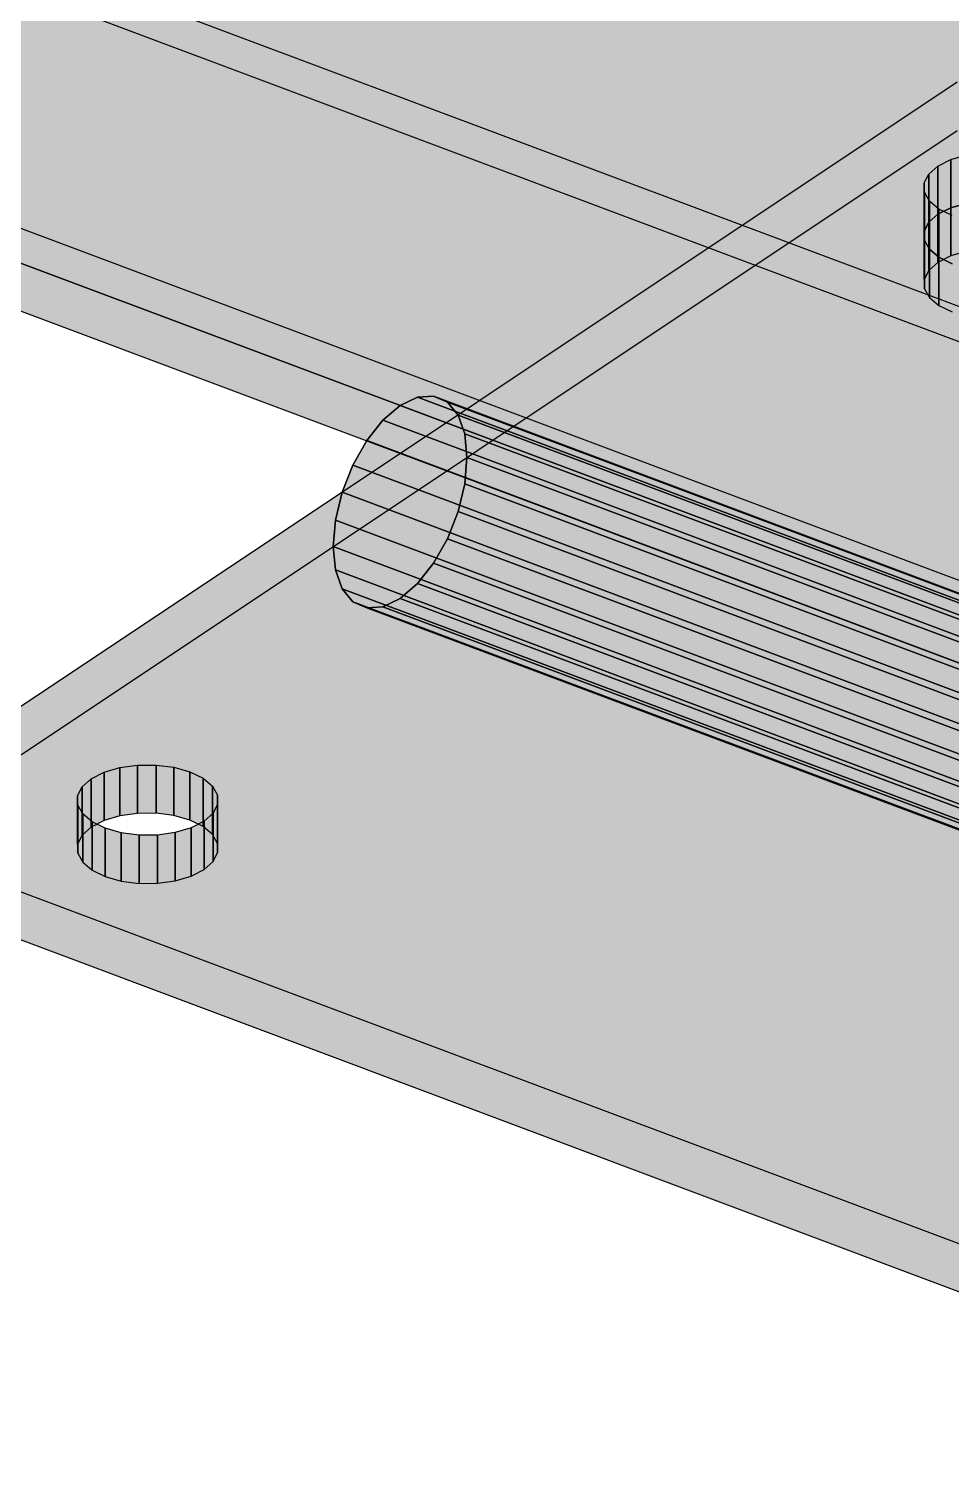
# Model space of a CAD drawing. Header units: millimetres. Extents: x 50 to 612415, y 2 to 4150.
# Drawn here: x 517507.8 to 517553.3, y 1331.8 to 1402.1 of the extents above; entities that cross this region are included whole.
import ezdxf

# ---------------------------------------------------------------- set-up
doc = ezdxf.new("R2010")
doc.units = ezdxf.units.MM
doc.layers.add('HATCH', color=8, linetype='Continuous', lineweight=9)
doc.layers.add('OUTLINE', color=7, linetype='Continuous', lineweight=25)

msp = doc.modelspace()

# ---------------------------------------------------------------- hatches: boundary and pattern name
at = {"layer": 'HATCH', "true_color": 0x617c87}
for points in [[(518742.466, 942.624), (517292.379, 1486.407), (517288.541, 1486.133)], [(518742.466, 942.624), (517288.541, 1486.133), (518743.014, 940.705)], [(517288.541, 1472.68), (517292.379, 1472.954), (518742.466, 929.171)], [(517288.541, 1472.68), (517554.879, 1396.04), (517555.785, 1396.045)], [(517288.541, 1472.68), (517555.785, 1396.045), (517556.663, 1395.933)], [(517288.541, 1472.68), (517554.006, 1395.918), (517554.879, 1396.04)], [(517288.541, 1472.68), (517556.663, 1395.933), (517557.453, 1395.71)], [(517288.541, 1472.68), (517553.226, 1395.687), (517554.006, 1395.918)], [(517288.541, 1472.68), (517552.592, 1395.363), (517553.226, 1395.687)], [(517552.147, 1394.968), (517552.592, 1395.363), (517288.541, 1472.68)], [(517551.922, 1394.529), (517552.147, 1394.968), (517288.541, 1472.68)], [(517551.932, 1394.076), (517551.922, 1394.529), (517288.541, 1472.68)], [(517552.176, 1393.639), (517551.932, 1394.076), (517288.541, 1472.68)], [(517552.638, 1393.249), (517552.176, 1393.639), (517288.541, 1472.68)], [(517553.286, 1392.932), (517552.638, 1393.249), (517288.541, 1472.68)], [(518085.603, 1249.484), (517288.541, 1472.68), (517557.453, 1395.71)], [(518143.181, 1299.739), (517288.541, 1472.68), (518086.396, 1250.471)], [(518085.869, 1250.004), (518086.396, 1250.471), (517288.541, 1472.68)], [(518085.603, 1249.484), (518085.869, 1250.004), (517288.541, 1472.68)], [(517553.286, 1392.932), (517288.541, 1472.68), (518743.014, 927.252)], [(518743.014, 927.252), (517288.541, 1472.68), (518742.466, 929.171)], [(517555.785, 1393.671), (517554.879, 1393.666), (517288.541, 1470.305)], [(517556.663, 1393.559), (517555.785, 1393.671), (517288.541, 1470.305)], [(517554.879, 1393.666), (517554.006, 1393.544), (517288.541, 1470.305)], [(517557.453, 1393.336), (517556.663, 1393.559), (517288.541, 1470.305)], [(517554.006, 1393.544), (517553.226, 1393.313), (517288.541, 1470.305)], [(517553.226, 1393.313), (517552.592, 1392.989), (517288.541, 1470.305)], [(517288.541, 1470.305), (517552.592, 1392.989), (517552.147, 1392.594)], [(517288.541, 1470.305), (517552.147, 1392.594), (517551.922, 1392.155)], [(517288.541, 1470.305), (517551.922, 1392.155), (517551.932, 1391.702)], [(517288.541, 1470.305), (517551.932, 1391.702), (517552.176, 1391.265)], [(517288.541, 1470.305), (517552.176, 1391.265), (517552.638, 1390.875)], [(517288.541, 1470.305), (517552.638, 1390.875), (517553.286, 1390.558)], [(517557.453, 1393.336), (517288.541, 1470.305), (518085.603, 1247.11)], [(518086.396, 1248.097), (517288.541, 1470.305), (518143.181, 1297.365)], [(517288.541, 1470.305), (518086.396, 1248.097), (518085.869, 1247.63)], [(517288.541, 1470.305), (518085.869, 1247.63), (518085.603, 1247.11)], [(518743.014, 924.878), (517288.541, 1470.305), (517553.286, 1390.558)]]:
    msp.add_hatch(color=145, dxfattribs=at).paths.add_polyline_path(points)
at = {"layer": 'HATCH', "true_color": 0x5b747f}
for points in [[(517292.379, 1472.954), (518742.466, 929.171), (518742.466, 942.624), (517292.379, 1486.407)], [(518743.014, 927.252), (517288.541, 1472.68), (517288.541, 1486.133), (518743.014, 940.705)], [(518743.014, 924.878), (517288.541, 1470.305), (517288.541, 1472.68), (518743.014, 927.252)]]:
    msp.add_hatch(color=147, dxfattribs=at).paths.add_polyline_path(points)
at = {"layer": 'HATCH', "true_color": 0xb7bcc0}
for points in [[(517553.542, 1399.486), (517498.714, 1362.934), (517552.592, 1392.989)], [(517553.542, 1399.486), (517552.592, 1392.989), (517553.226, 1393.313)], [(517553.542, 1399.486), (517553.226, 1393.313), (517554.006, 1393.544)], [(517552.592, 1390.615), (517498.714, 1360.56), (517553.542, 1397.112)], [(517553.226, 1390.939), (517552.592, 1390.615), (517553.542, 1397.112)], [(517554.006, 1391.17), (517553.226, 1390.939), (517553.542, 1397.112)], [(517552.592, 1392.989), (517498.714, 1362.934), (517510.923, 1365.21)], [(517552.592, 1392.989), (517510.923, 1365.21), (517511.557, 1365.534)], [(517552.592, 1392.989), (517511.557, 1365.534), (517512.337, 1365.764)], [(517552.592, 1392.989), (517512.337, 1365.764), (517513.209, 1365.887)], [(517552.592, 1392.989), (517513.209, 1365.887), (517514.116, 1365.892)], [(517552.592, 1392.989), (517514.116, 1365.892), (517514.994, 1365.779)], [(517552.592, 1392.989), (517514.994, 1365.779), (517515.784, 1365.557)], [(517552.592, 1392.989), (517515.784, 1365.557), (517516.432, 1365.24)], [(517552.592, 1392.989), (517516.432, 1365.24), (517516.894, 1364.85)], [(517552.147, 1392.594), (517552.592, 1392.989), (517516.478, 1363.126)], [(517552.592, 1392.989), (517516.923, 1363.521), (517516.478, 1363.126)], [(517552.592, 1392.989), (517516.894, 1364.85), (517517.138, 1364.413)], [(517552.592, 1392.989), (517517.148, 1363.96), (517516.923, 1363.521)], [(517552.592, 1392.989), (517517.138, 1364.413), (517517.148, 1363.96)], [(517551.922, 1392.155), (517552.147, 1392.594), (517516.478, 1363.126)], [(517551.932, 1391.702), (517551.922, 1392.155), (517516.478, 1363.126)], [(517552.176, 1391.265), (517551.932, 1391.702), (517516.478, 1363.126)], [(517552.176, 1391.265), (517516.478, 1363.126), (517608.626, 1330.741)], [(517552.638, 1390.875), (517552.176, 1391.265), (517609.736, 1330.034)], [(517552.176, 1391.265), (517608.626, 1330.741), (517609.274, 1330.424)], [(517552.176, 1391.265), (517609.274, 1330.424), (517609.736, 1330.034)], [(517510.923, 1362.835), (517498.714, 1360.56), (517552.592, 1390.615)], [(517511.557, 1363.159), (517510.923, 1362.835), (517552.592, 1390.615)], [(517512.337, 1363.39), (517511.557, 1363.159), (517552.592, 1390.615)], [(517513.209, 1363.512), (517512.337, 1363.39), (517552.592, 1390.615)], [(517514.116, 1363.517), (517513.209, 1363.512), (517552.592, 1390.615)], [(517514.994, 1363.405), (517514.116, 1363.517), (517552.592, 1390.615)], [(517515.784, 1363.183), (517514.994, 1363.405), (517552.592, 1390.615)], [(517516.432, 1362.866), (517515.784, 1363.183), (517552.592, 1390.615)], [(517516.894, 1362.476), (517516.432, 1362.866), (517552.592, 1390.615)], [(517516.478, 1360.752), (517552.592, 1390.615), (517552.147, 1390.22)], [(517516.478, 1360.752), (517516.923, 1361.147), (517552.592, 1390.615)], [(517517.138, 1362.039), (517516.894, 1362.476), (517552.592, 1390.615)], [(517516.923, 1361.147), (517517.148, 1361.586), (517552.592, 1390.615)], [(517517.148, 1361.586), (517517.138, 1362.039), (517552.592, 1390.615)], [(517553.286, 1390.558), (517552.638, 1390.875), (517609.736, 1330.034)], [(517516.478, 1360.752), (517552.147, 1390.22), (517551.922, 1389.781)], [(517516.478, 1360.752), (517551.922, 1389.781), (517551.932, 1389.328)], [(517516.478, 1360.752), (517551.932, 1389.328), (517552.176, 1388.891)], [(517608.626, 1328.367), (517516.478, 1360.752), (517552.176, 1388.891)], [(517609.736, 1327.66), (517552.176, 1388.891), (517552.638, 1388.501)], [(517609.274, 1328.05), (517608.626, 1328.367), (517552.176, 1388.891)], [(517609.736, 1327.66), (517609.274, 1328.05), (517552.176, 1388.891)], [(517609.736, 1327.66), (517552.638, 1388.501), (517553.286, 1388.184)], [(517510.478, 1364.815), (517510.923, 1365.21), (517498.714, 1362.934)], [(517510.253, 1364.376), (517510.478, 1364.815), (517498.714, 1362.934)], [(517510.263, 1363.922), (517510.253, 1364.376), (517498.714, 1362.934)], [(517510.507, 1363.486), (517510.263, 1363.922), (517498.714, 1362.934)], [(517510.969, 1363.096), (517510.507, 1363.486), (517498.714, 1362.934)], [(517603.32, 1329.999), (517516.478, 1363.126), (517515.845, 1362.802)], [(517516.478, 1363.126), (517606.051, 1331.071), (517606.958, 1331.076)], [(517516.478, 1363.126), (517606.958, 1331.076), (517607.836, 1330.963)], [(517516.478, 1363.126), (517605.178, 1330.949), (517606.051, 1331.071)], [(517516.478, 1363.126), (517607.836, 1330.963), (517608.626, 1330.741)], [(517516.478, 1363.126), (517604.398, 1330.718), (517605.178, 1330.949)], [(517516.478, 1363.126), (517603.764, 1330.394), (517604.398, 1330.718)], [(517603.32, 1329.999), (517603.764, 1330.394), (517516.478, 1363.126)], [(517511.617, 1362.779), (517510.969, 1363.096), (517498.714, 1362.934)], [(517511.617, 1362.779), (517498.714, 1362.934), (517608.37, 1321.813)], [(517498.714, 1360.56), (517510.923, 1362.835), (517510.478, 1362.44)], [(517498.714, 1360.56), (517510.478, 1362.44), (517510.253, 1362.001)], [(517603.32, 1329.999), (517512.407, 1362.557), (517511.617, 1362.779)], [(517603.095, 1329.56), (517603.32, 1329.999), (517511.617, 1362.779)], [(517603.105, 1329.107), (517603.095, 1329.56), (517511.617, 1362.779)], [(517603.349, 1328.67), (517603.105, 1329.107), (517511.617, 1362.779)], [(517603.811, 1328.28), (517603.349, 1328.67), (517511.617, 1362.779)], [(517604.459, 1327.963), (517603.811, 1328.28), (517511.617, 1362.779)], [(517604.459, 1327.963), (517511.617, 1362.779), (517608.37, 1321.813)], [(517603.32, 1329.999), (517513.285, 1362.444), (517512.407, 1362.557)], [(517603.32, 1329.999), (517514.192, 1362.449), (517513.285, 1362.444)], [(517603.32, 1329.999), (517515.065, 1362.571), (517514.192, 1362.449)], [(517603.32, 1329.999), (517515.845, 1362.802), (517515.065, 1362.571)], [(517498.714, 1360.56), (517510.253, 1362.001), (517510.263, 1361.548)], [(517498.714, 1360.56), (517510.263, 1361.548), (517510.507, 1361.112)], [(517498.714, 1360.56), (517510.507, 1361.112), (517510.969, 1360.722)], [(517498.714, 1360.56), (517510.969, 1360.722), (517511.617, 1360.405)], [(517608.37, 1319.439), (517498.714, 1360.56), (517511.617, 1360.405)], [(517511.617, 1360.405), (517512.407, 1360.182), (517603.32, 1327.625)], [(517511.617, 1360.405), (517603.32, 1327.625), (517603.095, 1327.186)], [(517511.617, 1360.405), (517603.095, 1327.186), (517603.105, 1326.733)], [(517511.617, 1360.405), (517603.105, 1326.733), (517603.349, 1326.296)], [(517511.617, 1360.405), (517603.349, 1326.296), (517603.811, 1325.906)], [(517511.617, 1360.405), (517603.811, 1325.906), (517604.459, 1325.589)], [(517608.37, 1319.439), (517511.617, 1360.405), (517604.459, 1325.589)], [(517515.065, 1360.197), (517515.845, 1360.428), (517603.32, 1327.625)], [(517515.845, 1360.428), (517516.478, 1360.752), (517603.32, 1327.625)], [(517606.958, 1328.702), (517606.051, 1328.697), (517516.478, 1360.752)], [(517607.836, 1328.589), (517606.958, 1328.702), (517516.478, 1360.752)], [(517606.051, 1328.697), (517605.178, 1328.575), (517516.478, 1360.752)], [(517608.626, 1328.367), (517607.836, 1328.589), (517516.478, 1360.752)], [(517605.178, 1328.575), (517604.398, 1328.344), (517516.478, 1360.752)], [(517604.398, 1328.344), (517603.764, 1328.02), (517516.478, 1360.752)], [(517516.478, 1360.752), (517603.764, 1328.02), (517603.32, 1327.625)], [(517512.407, 1360.182), (517513.285, 1360.07), (517603.32, 1327.625)], [(517513.285, 1360.07), (517514.192, 1360.075), (517603.32, 1327.625)], [(517514.192, 1360.075), (517515.065, 1360.197), (517603.32, 1327.625)]]:
    msp.add_hatch(color=9, dxfattribs=at).paths.add_polyline_path(points)
at = {"layer": 'HATCH', "true_color": 0xaaafb2}
for points in [[(517498.714, 1360.56), (517553.542, 1397.112), (517553.542, 1399.486), (517498.714, 1362.934)], [(517525.277, 1382.855), (517526.128, 1383.584), (517528.977, 1378.361)], [(517526.128, 1383.584), (517526.98, 1383.99), (517528.977, 1378.361)], [(517526.98, 1383.99), (517527.773, 1384.045), (517528.977, 1378.361)], [(517527.773, 1384.045), (517528.454, 1383.744), (517528.977, 1378.361)], [(517528.454, 1383.744), (517528.977, 1383.109), (517528.977, 1378.361)], [(517524.483, 1381.852), (517525.277, 1382.855), (517528.977, 1378.361)], [(517528.977, 1383.109), (517529.306, 1382.183), (517528.977, 1378.361)], [(517529.306, 1382.183), (517529.418, 1381.029), (517528.977, 1378.361)], [(517523.802, 1380.643), (517524.483, 1381.852), (517528.977, 1378.361)], [(517529.418, 1381.029), (517529.306, 1379.726), (517528.977, 1378.361)], [(517523.279, 1379.311), (517523.802, 1380.643), (517528.977, 1378.361)], [(517522.951, 1377.947), (517523.279, 1379.311), (517528.977, 1378.361)], [(517522.951, 1375.489), (517522.839, 1376.643), (517528.977, 1378.361)], [(517522.839, 1376.643), (517522.951, 1377.947), (517528.977, 1378.361)], [(517523.279, 1374.563), (517522.951, 1375.489), (517528.977, 1378.361)], [(517523.802, 1373.928), (517523.279, 1374.563), (517528.977, 1378.361)], [(517524.483, 1373.627), (517523.802, 1373.928), (517528.977, 1378.361)], [(517525.277, 1373.682), (517524.483, 1373.627), (517528.977, 1378.361)], [(517526.128, 1374.088), (517525.277, 1373.682), (517528.977, 1378.361)], [(517526.98, 1374.817), (517526.128, 1374.088), (517528.977, 1378.361)], [(517527.773, 1375.821), (517526.98, 1374.817), (517528.977, 1378.361)], [(517528.454, 1377.029), (517527.773, 1375.821), (517528.977, 1378.361)]]:
    msp.add_hatch(color=253, dxfattribs=at).paths.add_polyline_path(points)
at = {"layer": 'HATCH', "true_color": 0x5a737e}
msp.add_hatch(color=147, dxfattribs=at).paths.add_polyline_path([(517553.226, 1393.313), (517552.592, 1392.989), (517552.592, 1395.363), (517553.226, 1395.687)])
at = {"layer": 'HATCH', "true_color": 0x5b7580}
msp.add_hatch(color=147, dxfattribs=at).paths.add_polyline_path([(517554.006, 1393.544), (517553.226, 1393.313), (517553.226, 1395.687), (517554.006, 1395.918)])
at = {"layer": 'HATCH', "true_color": 0x58707a}
for points in [[(517552.147, 1392.594), (517551.922, 1392.155), (517551.922, 1394.529), (517552.147, 1394.968)], [(517551.932, 1391.702), (517552.176, 1391.265), (517552.176, 1393.639), (517551.932, 1394.076)]]:
    msp.add_hatch(color=147, dxfattribs=at).paths.add_polyline_path(points)
at = {"layer": 'HATCH', "true_color": 0x59727c}
msp.add_hatch(color=147, dxfattribs=at).paths.add_polyline_path([(517552.592, 1392.989), (517552.147, 1392.594), (517552.147, 1394.968), (517552.592, 1395.363)])
at = {"layer": 'HATCH', "true_color": 0x566e78}
msp.add_hatch(color=147, dxfattribs=at).paths.add_polyline_path([(517551.922, 1392.155), (517551.932, 1391.702), (517551.932, 1394.076), (517551.922, 1394.529)])
at = {"layer": 'HATCH', "true_color": 0x59727d}
msp.add_hatch(color=147, dxfattribs=at).paths.add_polyline_path([(517552.176, 1391.265), (517552.638, 1390.875), (517552.638, 1393.249), (517552.176, 1393.639)])
at = {"layer": 'HATCH', "true_color": 0xadb2b6}
for points in [[(517554.006, 1391.17), (517553.226, 1390.939), (517553.226, 1393.313), (517554.006, 1393.544)], [(517528.454, 1383.744), (517527.773, 1384.045), (517637.429, 1342.924), (517638.11, 1342.623)], [(517523.802, 1373.928), (517524.483, 1373.627), (517634.139, 1332.507), (517633.458, 1332.807)], [(517512.337, 1363.39), (517511.557, 1363.159), (517511.557, 1365.534), (517512.337, 1365.764)], [(517515.784, 1363.183), (517514.994, 1363.405), (517514.994, 1365.779), (517515.784, 1365.557)], [(517511.617, 1360.405), (517512.407, 1360.182), (517512.407, 1362.557), (517511.617, 1362.779)], [(517515.065, 1360.197), (517515.845, 1360.428), (517515.845, 1362.802), (517515.065, 1362.571)]]:
    msp.add_hatch(color=253, dxfattribs=at).paths.add_polyline_path(points)
at = {"layer": 'HATCH', "true_color": 0xa8aeb1}
for points in [[(517552.592, 1390.615), (517552.147, 1390.22), (517552.147, 1392.594), (517552.592, 1392.989)], [(517510.923, 1362.835), (517510.478, 1362.44), (517510.478, 1364.815), (517510.923, 1365.21)], [(517516.478, 1360.752), (517516.923, 1361.147), (517516.923, 1363.521), (517516.478, 1363.126)]]:
    msp.add_hatch(color=253, dxfattribs=at).paths.add_polyline_path(points)
at = {"layer": 'HATCH', "true_color": 0xabb0b4}
for points in [[(517553.226, 1390.939), (517552.592, 1390.615), (517552.592, 1392.989), (517553.226, 1393.313)], [(517552.638, 1388.501), (517553.286, 1388.184), (517553.286, 1390.558), (517552.638, 1390.875)], [(517511.557, 1363.159), (517510.923, 1362.835), (517510.923, 1365.21), (517511.557, 1365.534)], [(517516.432, 1362.866), (517515.784, 1363.183), (517515.784, 1365.557), (517516.432, 1365.24)], [(517515.845, 1360.428), (517516.478, 1360.752), (517516.478, 1363.126), (517515.845, 1362.802)], [(517510.969, 1360.722), (517511.617, 1360.405), (517511.617, 1362.779), (517510.969, 1363.096)]]:
    msp.add_hatch(color=253, dxfattribs=at).paths.add_polyline_path(points)
at = {"layer": 'HATCH', "true_color": 0x5b747e}
msp.add_hatch(color=147, dxfattribs=at).paths.add_polyline_path([(517552.638, 1390.875), (517553.286, 1390.558), (517553.286, 1392.932), (517552.638, 1393.249)])
at = {"layer": 'HATCH', "true_color": 0xa6abae}
for points in [[(517552.147, 1390.22), (517551.922, 1389.781), (517551.922, 1392.155), (517552.147, 1392.594)], [(517551.932, 1389.328), (517552.176, 1388.891), (517552.176, 1391.265), (517551.932, 1391.702)], [(517510.478, 1362.44), (517510.253, 1362.001), (517510.253, 1364.376), (517510.478, 1364.815)], [(517517.138, 1362.039), (517516.894, 1362.476), (517516.894, 1364.85), (517517.138, 1364.413)], [(517510.263, 1361.548), (517510.507, 1361.112), (517510.507, 1363.486), (517510.263, 1363.922)], [(517516.923, 1361.147), (517517.148, 1361.586), (517517.148, 1363.96), (517516.923, 1363.521)]]:
    msp.add_hatch(color=253, dxfattribs=at).paths.add_polyline_path(points)
at = {"layer": 'HATCH', "true_color": 0xa3a8ab}
for points in [[(517551.922, 1389.781), (517551.932, 1389.328), (517551.932, 1391.702), (517551.922, 1392.155)], [(517510.253, 1362.001), (517510.263, 1361.548), (517510.263, 1363.922), (517510.253, 1364.376)], [(517517.148, 1361.586), (517517.138, 1362.039), (517517.138, 1364.413), (517517.148, 1363.96)]]:
    msp.add_hatch(color=253, dxfattribs=at).paths.add_polyline_path(points)
at = {"layer": 'HATCH', "true_color": 0xa9aeb1}
for points in [[(517552.176, 1388.891), (517552.638, 1388.501), (517552.638, 1390.875), (517552.176, 1391.265)], [(517516.894, 1362.476), (517516.432, 1362.866), (517516.432, 1365.24), (517516.894, 1364.85)], [(517510.507, 1361.112), (517510.969, 1360.722), (517510.969, 1363.096), (517510.507, 1363.486)]]:
    msp.add_hatch(color=253, dxfattribs=at).paths.add_polyline_path(points)
at = {"layer": 'HATCH', "true_color": 0xb8bdc1}
for points in [[(517526.128, 1383.584), (517525.277, 1382.855), (517634.932, 1341.734), (517635.784, 1342.463)], [(517526.128, 1374.088), (517526.98, 1374.817), (517636.635, 1333.696), (517635.784, 1332.967)]]:
    msp.add_hatch(color=9, dxfattribs=at).paths.add_polyline_path(points)
at = {"layer": 'HATCH', "true_color": 0xb5bbbf}
for points in [[(517526.98, 1383.99), (517526.128, 1383.584), (517635.784, 1342.463), (517636.635, 1342.869)], [(517525.277, 1373.682), (517526.128, 1374.088), (517635.784, 1332.967), (517634.932, 1332.561)]]:
    msp.add_hatch(color=9, dxfattribs=at).paths.add_polyline_path(points)
at = {"layer": 'HATCH', "true_color": 0xb2b7bb}
for points in [[(517527.773, 1384.045), (517526.98, 1383.99), (517636.635, 1342.869), (517637.429, 1342.924)], [(517524.483, 1373.627), (517525.277, 1373.682), (517634.932, 1332.561), (517634.139, 1332.507)]]:
    msp.add_hatch(color=9, dxfattribs=at).paths.add_polyline_path(points)
at = {"layer": 'HATCH', "true_color": 0xa8adb0}
for points in [[(517528.977, 1383.109), (517528.454, 1383.744), (517638.11, 1342.623), (517638.633, 1341.989)], [(517523.279, 1374.563), (517523.802, 1373.928), (517633.458, 1332.807), (517632.935, 1333.442)]]:
    msp.add_hatch(color=253, dxfattribs=at).paths.add_polyline_path(points)
at = {"layer": 'HATCH', "true_color": 0xb9bec2}
for points in [[(517525.277, 1382.855), (517524.483, 1381.852), (517634.139, 1340.731), (517634.932, 1341.734)], [(517526.98, 1374.817), (517527.773, 1375.821), (517637.429, 1334.7), (517636.635, 1333.696)]]:
    msp.add_hatch(color=9, dxfattribs=at).paths.add_polyline_path(points)
at = {"layer": 'HATCH', "true_color": 0xa4a9ac}
for points in [[(517529.306, 1382.183), (517528.977, 1383.109), (517638.633, 1341.989), (517638.961, 1341.062)], [(517522.951, 1375.489), (517523.279, 1374.563), (517632.935, 1333.442), (517632.606, 1334.368)]]:
    msp.add_hatch(color=253, dxfattribs=at).paths.add_polyline_path(points)
at = {"layer": 'HATCH', "true_color": 0xa9afb2}
for points in [[(517529.418, 1381.029), (517529.306, 1382.183), (517638.961, 1341.062), (517639.074, 1339.908)], [(517522.839, 1376.643), (517522.951, 1375.489), (517632.606, 1334.368), (517632.494, 1335.522)]]:
    msp.add_hatch(color=253, dxfattribs=at).paths.add_polyline_path(points)
at = {"layer": 'HATCH', "true_color": 0xb8bec2}
for points in [[(517524.483, 1381.852), (517523.802, 1380.643), (517633.458, 1339.522), (517634.139, 1340.731)], [(517527.773, 1375.821), (517528.454, 1377.029), (517638.11, 1335.908), (517637.429, 1334.7)]]:
    msp.add_hatch(color=9, dxfattribs=at).paths.add_polyline_path(points)
at = {"layer": 'HATCH', "true_color": 0xaeb4b8}
for points in [[(517529.306, 1379.726), (517529.418, 1381.029), (517639.074, 1339.908), (517638.961, 1338.605)], [(517522.951, 1377.947), (517522.839, 1376.643), (517632.494, 1335.522), (517632.606, 1336.826)]]:
    msp.add_hatch(color=253, dxfattribs=at).paths.add_polyline_path(points)
at = {"layer": 'HATCH', "true_color": 0xb6bcc0}
for points in [[(517523.802, 1380.643), (517523.279, 1379.311), (517632.935, 1338.19), (517633.458, 1339.522)], [(517528.454, 1377.029), (517528.977, 1378.361), (517638.633, 1337.24), (517638.11, 1335.908)]]:
    msp.add_hatch(color=9, dxfattribs=at).paths.add_polyline_path(points)
at = {"layer": 'HATCH', "true_color": 0xb3b8bc}
for points in [[(517523.279, 1379.311), (517522.951, 1377.947), (517632.606, 1336.826), (517632.935, 1338.19)], [(517528.977, 1378.361), (517529.306, 1379.726), (517638.961, 1338.605), (517638.633, 1337.24)]]:
    msp.add_hatch(color=9, dxfattribs=at).paths.add_polyline_path(points)
at = {"layer": 'HATCH', "true_color": 0xaeb3b7}
for points in [[(517513.209, 1363.512), (517512.337, 1363.39), (517512.337, 1365.764), (517513.209, 1365.887)], [(517514.994, 1363.405), (517514.116, 1363.517), (517514.116, 1365.892), (517514.994, 1365.779)], [(517512.407, 1360.182), (517513.285, 1360.07), (517513.285, 1362.444), (517512.407, 1362.557)], [(517514.192, 1360.075), (517515.065, 1360.197), (517515.065, 1362.571), (517514.192, 1362.449)]]:
    msp.add_hatch(color=253, dxfattribs=at).paths.add_polyline_path(points)
at = {"layer": 'HATCH', "true_color": 0xaeb4b7}
for points in [[(517514.116, 1363.517), (517513.209, 1363.512), (517513.209, 1365.887), (517514.116, 1365.892)], [(517513.285, 1360.07), (517514.192, 1360.075), (517514.192, 1362.449), (517513.285, 1362.444)]]:
    msp.add_hatch(color=253, dxfattribs=at).paths.add_polyline_path(points)
at = {"layer": 'HATCH', "true_color": 0xacb1b5}
msp.add_hatch(color=253, dxfattribs=at).paths.add_polyline_path([(517608.37, 1319.439), (517498.714, 1360.56), (517498.714, 1362.934), (517608.37, 1321.813)])

# ---------------------------------------------------------------- linework, layer by layer
at = {"layer": 'OUTLINE', "color": 139, "true_color": 0x42544a}
for p, q in [((518742.466, 942.624), (517292.379, 1486.407)), ((518742.466, 942.624), (517292.379, 1486.407)), ((517288.541, 1486.133), (518743.014, 940.705)), ((517288.541, 1486.133), (518743.014, 940.705)), ((517292.379, 1472.954), (518742.466, 929.171)), ((517292.379, 1472.954), (518742.466, 929.171)), ((517288.541, 1472.68), (518743.014, 927.252)), ((517288.541, 1472.68), (518743.014, 927.252)), ((518743.014, 927.252), (517288.541, 1472.68)), ((518743.014, 927.252), (517288.541, 1472.68)), ((518743.014, 924.878), (517288.541, 1470.305)), ((518743.014, 924.878), (517288.541, 1470.305)), ((517553.542, 1399.486), (517498.714, 1362.934)), ((517553.542, 1399.486), (517498.714, 1362.934)), ((517498.714, 1360.56), (517553.542, 1397.112)), ((517498.714, 1360.56), (517553.542, 1397.112)), ((517552.592, 1395.363), (517553.226, 1395.687)), ((517552.592, 1395.363), (517553.226, 1395.687)), ((517553.226, 1395.687), (517554.006, 1395.918)), ((517553.226, 1395.687), (517554.006, 1395.918)), ((517553.226, 1393.313), (517553.226, 1395.687)), ((517553.226, 1395.687), (517553.226, 1393.313)), ((517551.922, 1394.529), (517552.147, 1394.968)), ((517551.922, 1394.529), (517552.147, 1394.968)), ((517552.147, 1394.968), (517552.592, 1395.363)), ((517552.147, 1394.968), (517552.592, 1395.363)), ((517552.147, 1392.594), (517552.147, 1394.968)), ((517552.147, 1394.968), (517552.147, 1392.594)), ((517552.592, 1392.989), (517552.592, 1395.363)), ((517552.592, 1395.363), (517552.592, 1392.989)), ((517551.932, 1394.076), (517551.922, 1394.529)), ((517551.922, 1392.155), (517551.922, 1394.529)), ((517551.932, 1394.076), (517551.922, 1394.529)), ((517551.922, 1394.529), (517551.922, 1392.155)), ((517552.176, 1393.639), (517551.932, 1394.076)), ((517551.932, 1391.702), (517551.932, 1394.076)), ((517552.176, 1393.639), (517551.932, 1394.076)), ((517551.932, 1394.076), (517551.932, 1391.702)), ((517552.638, 1393.249), (517552.176, 1393.639)), ((517552.176, 1391.265), (517552.176, 1393.639)), ((517552.638, 1393.249), (517552.176, 1393.639)), ((517552.176, 1393.639), (517552.176, 1391.265)), ((517554.006, 1393.544), (517553.226, 1393.313)), ((517553.226, 1393.313), (517554.006, 1393.544)), ((517553.226, 1393.313), (517554.006, 1393.544)), ((517554.006, 1393.544), (517553.226, 1393.313)), ((517552.592, 1392.989), (517552.147, 1392.594)), ((517552.147, 1392.594), (517552.592, 1392.989)), ((517552.592, 1392.989), (517552.147, 1392.594)), ((517552.147, 1392.594), (517552.592, 1392.989)), ((517553.226, 1393.313), (517552.592, 1392.989)), ((517552.592, 1392.989), (517553.226, 1393.313)), ((517552.592, 1392.989), (517553.226, 1393.313)), ((517553.226, 1393.313), (517552.592, 1392.989)), ((517552.592, 1390.615), (517552.592, 1392.989)), ((517552.592, 1392.989), (517552.592, 1390.615)), ((517553.286, 1392.932), (517552.638, 1393.249)), ((517552.638, 1390.875), (517552.638, 1393.249)), ((517553.286, 1392.932), (517552.638, 1393.249)), ((517552.638, 1393.249), (517552.638, 1390.875)), ((517553.226, 1390.939), (517553.226, 1393.313)), ((517553.226, 1393.313), (517553.226, 1390.939)), ((517552.147, 1392.594), (517551.922, 1392.155)), ((517551.922, 1392.155), (517552.147, 1392.594)), ((517552.147, 1392.594), (517551.922, 1392.155)), ((517551.922, 1392.155), (517552.147, 1392.594)), ((517551.922, 1392.155), (517551.932, 1391.702)), ((517551.922, 1389.781), (517551.922, 1392.155)), ((517551.932, 1391.702), (517551.922, 1392.155)), ((517551.922, 1392.155), (517551.922, 1389.781)), ((517551.922, 1392.155), (517551.932, 1391.702)), ((517551.932, 1391.702), (517551.922, 1392.155)), ((517552.147, 1390.22), (517552.147, 1392.594)), ((517552.147, 1392.594), (517552.147, 1390.22)), ((517551.932, 1391.702), (517552.176, 1391.265)), ((517551.932, 1389.328), (517551.932, 1391.702)), ((517552.176, 1391.265), (517551.932, 1391.702)), ((517551.932, 1391.702), (517551.932, 1389.328)), ((517551.932, 1391.702), (517552.176, 1391.265)), ((517552.176, 1391.265), (517551.932, 1391.702)), ((517552.176, 1391.265), (517552.638, 1390.875)), ((517552.176, 1388.891), (517552.176, 1391.265)), ((517552.638, 1390.875), (517552.176, 1391.265)), ((517552.176, 1391.265), (517552.176, 1388.891)), ((517552.176, 1391.265), (517552.638, 1390.875)), ((517552.638, 1390.875), (517552.176, 1391.265)), ((517552.592, 1390.615), (517552.147, 1390.22)), ((517552.592, 1390.615), (517552.147, 1390.22)), ((517553.226, 1390.939), (517552.592, 1390.615)), ((517553.226, 1390.939), (517552.592, 1390.615)), ((517552.638, 1390.875), (517553.286, 1390.558)), ((517552.638, 1388.501), (517552.638, 1390.875)), ((517553.286, 1390.558), (517552.638, 1390.875)), ((517552.638, 1390.875), (517552.638, 1388.501)), ((517552.638, 1390.875), (517553.286, 1390.558)), ((517553.286, 1390.558), (517552.638, 1390.875)), ((517554.006, 1391.17), (517553.226, 1390.939)), ((517554.006, 1391.17), (517553.226, 1390.939)), ((517552.147, 1390.22), (517551.922, 1389.781)), ((517552.147, 1390.22), (517551.922, 1389.781)), ((517551.922, 1389.781), (517551.932, 1389.328)), ((517551.922, 1389.781), (517551.932, 1389.328)), ((517551.932, 1389.328), (517552.176, 1388.891)), ((517551.932, 1389.328), (517552.176, 1388.891)), ((517552.176, 1388.891), (517552.638, 1388.501)), ((517552.176, 1388.891), (517552.638, 1388.501)), ((517552.638, 1388.501), (517553.286, 1388.184)), ((517552.638, 1388.501), (517553.286, 1388.184)), ((517525.277, 1382.855), (517526.128, 1383.584)), ((517526.128, 1383.584), (517525.277, 1382.855)), ((517526.128, 1383.584), (517526.98, 1383.99)), ((517526.98, 1383.99), (517526.128, 1383.584)), ((517526.128, 1383.584), (517635.784, 1342.463)), ((517635.784, 1342.463), (517526.128, 1383.584)), ((517526.98, 1383.99), (517527.773, 1384.045)), ((517527.773, 1384.045), (517526.98, 1383.99)), ((517526.98, 1383.99), (517636.635, 1342.869)), ((517636.635, 1342.869), (517526.98, 1383.99)), ((517527.773, 1384.045), (517528.454, 1383.744)), ((517528.454, 1383.744), (517527.773, 1384.045)), ((517527.773, 1384.045), (517637.429, 1342.924)), ((517637.429, 1342.924), (517527.773, 1384.045)), ((517528.454, 1383.744), (517528.977, 1383.109)), ((517528.977, 1383.109), (517528.454, 1383.744)), ((517528.454, 1383.744), (517638.11, 1342.623)), ((517638.11, 1342.623), (517528.454, 1383.744)), ((517524.483, 1381.852), (517525.277, 1382.855)), ((517525.277, 1382.855), (517524.483, 1381.852)), ((517525.277, 1382.855), (517634.932, 1341.734)), ((517634.932, 1341.734), (517525.277, 1382.855)), ((517528.977, 1383.109), (517529.306, 1382.183)), ((517529.306, 1382.183), (517528.977, 1383.109)), ((517528.977, 1383.109), (517638.633, 1341.989)), ((517638.633, 1341.989), (517528.977, 1383.109)), ((517529.306, 1382.183), (517529.418, 1381.029)), ((517529.418, 1381.029), (517529.306, 1382.183)), ((517529.306, 1382.183), (517638.961, 1341.062)), ((517638.961, 1341.062), (517529.306, 1382.183)), ((517523.802, 1380.643), (517524.483, 1381.852)), ((517524.483, 1381.852), (517523.802, 1380.643)), ((517524.483, 1381.852), (517634.139, 1340.731)), ((517634.139, 1340.731), (517524.483, 1381.852)), ((517529.418, 1381.029), (517529.306, 1379.726)), ((517529.306, 1379.726), (517529.418, 1381.029)), ((517529.418, 1381.029), (517639.074, 1339.908)), ((517639.074, 1339.908), (517529.418, 1381.029)), ((517523.279, 1379.311), (517523.802, 1380.643)), ((517523.802, 1380.643), (517523.279, 1379.311)), ((517523.802, 1380.643), (517633.458, 1339.522)), ((517633.458, 1339.522), (517523.802, 1380.643)), ((517522.951, 1377.947), (517523.279, 1379.311)), ((517523.279, 1379.311), (517522.951, 1377.947)), ((517632.935, 1338.19), (517523.279, 1379.311)), ((517523.279, 1379.311), (517632.935, 1338.19)), ((517529.306, 1379.726), (517528.977, 1378.361)), ((517528.977, 1378.361), (517529.306, 1379.726)), ((517529.306, 1379.726), (517638.961, 1338.605)), ((517638.961, 1338.605), (517529.306, 1379.726)), ((517522.839, 1376.643), (517522.951, 1377.947)), ((517522.951, 1377.947), (517522.839, 1376.643)), ((517632.606, 1336.826), (517522.951, 1377.947)), ((517522.951, 1377.947), (517632.606, 1336.826)), ((517528.977, 1378.361), (517528.454, 1377.029)), ((517528.454, 1377.029), (517528.977, 1378.361)), ((517528.977, 1378.361), (517638.633, 1337.24)), ((517638.633, 1337.24), (517528.977, 1378.361)), ((517522.951, 1375.489), (517522.839, 1376.643)), ((517522.839, 1376.643), (517522.951, 1375.489)), ((517632.494, 1335.522), (517522.839, 1376.643)), ((517522.839, 1376.643), (517632.494, 1335.522)), ((517528.454, 1377.029), (517527.773, 1375.821)), ((517527.773, 1375.821), (517528.454, 1377.029)), ((517638.11, 1335.908), (517528.454, 1377.029)), ((517528.454, 1377.029), (517638.11, 1335.908)), ((517527.773, 1375.821), (517526.98, 1374.817)), ((517526.98, 1374.817), (517527.773, 1375.821)), ((517637.429, 1334.7), (517527.773, 1375.821)), ((517527.773, 1375.821), (517637.429, 1334.7)), ((517523.279, 1374.563), (517522.951, 1375.489)), ((517522.951, 1375.489), (517523.279, 1374.563)), ((517632.606, 1334.368), (517522.951, 1375.489)), ((517522.951, 1375.489), (517632.606, 1334.368)), ((517523.802, 1373.928), (517523.279, 1374.563)), ((517523.279, 1374.563), (517523.802, 1373.928)), ((517632.935, 1333.442), (517523.279, 1374.563)), ((517523.279, 1374.563), (517632.935, 1333.442)), ((517526.98, 1374.817), (517526.128, 1374.088)), ((517526.128, 1374.088), (517526.98, 1374.817)), ((517636.635, 1333.696), (517526.98, 1374.817)), ((517526.98, 1374.817), (517636.635, 1333.696)), ((517524.483, 1373.627), (517523.802, 1373.928)), ((517523.802, 1373.928), (517524.483, 1373.627)), ((517633.458, 1332.807), (517523.802, 1373.928)), ((517523.802, 1373.928), (517633.458, 1332.807)), ((517525.277, 1373.682), (517524.483, 1373.627)), ((517524.483, 1373.627), (517525.277, 1373.682)), ((517526.128, 1374.088), (517525.277, 1373.682)), ((517525.277, 1373.682), (517526.128, 1374.088)), ((517634.932, 1332.561), (517525.277, 1373.682)), ((517525.277, 1373.682), (517634.932, 1332.561)), ((517635.784, 1332.967), (517526.128, 1374.088)), ((517526.128, 1374.088), (517635.784, 1332.967)), ((517634.139, 1332.507), (517524.483, 1373.627)), ((517524.483, 1373.627), (517634.139, 1332.507)), ((517510.923, 1365.21), (517511.557, 1365.534)), ((517510.923, 1365.21), (517511.557, 1365.534)), ((517511.557, 1365.534), (517512.337, 1365.764)), ((517511.557, 1365.534), (517512.337, 1365.764)), ((517511.557, 1363.159), (517511.557, 1365.534)), ((517511.557, 1365.534), (517511.557, 1363.159)), ((517512.337, 1365.764), (517513.209, 1365.887)), ((517512.337, 1365.764), (517513.209, 1365.887)), ((517512.337, 1363.39), (517512.337, 1365.764)), ((517512.337, 1365.764), (517512.337, 1363.39)), ((517513.209, 1365.887), (517514.116, 1365.892)), ((517513.209, 1365.887), (517514.116, 1365.892)), ((517513.209, 1363.512), (517513.209, 1365.887)), ((517513.209, 1365.887), (517513.209, 1363.512)), ((517514.116, 1365.892), (517514.994, 1365.779)), ((517514.116, 1365.892), (517514.116, 1363.517)), ((517514.116, 1363.517), (517514.116, 1365.892)), ((517514.116, 1365.892), (517514.994, 1365.779)), ((517514.994, 1365.779), (517515.784, 1365.557)), ((517514.994, 1365.779), (517514.994, 1363.405)), ((517514.994, 1363.405), (517514.994, 1365.779)), ((517514.994, 1365.779), (517515.784, 1365.557)), ((517515.784, 1365.557), (517516.432, 1365.24)), ((517515.784, 1365.557), (517515.784, 1363.183)), ((517515.784, 1363.183), (517515.784, 1365.557)), ((517515.784, 1365.557), (517516.432, 1365.24)), ((517516.432, 1365.24), (517516.894, 1364.85)), ((517516.432, 1365.24), (517516.432, 1362.866)), ((517516.432, 1362.866), (517516.432, 1365.24)), ((517516.432, 1365.24), (517516.894, 1364.85)), ((517510.253, 1364.376), (517510.478, 1364.815)), ((517510.253, 1364.376), (517510.478, 1364.815)), ((517510.478, 1364.815), (517510.923, 1365.21)), ((517510.478, 1364.815), (517510.923, 1365.21)), ((517510.478, 1362.44), (517510.478, 1364.815)), ((517510.478, 1364.815), (517510.478, 1362.44)), ((517510.923, 1362.835), (517510.923, 1365.21)), ((517510.923, 1365.21), (517510.923, 1362.835)), ((517516.894, 1364.85), (517517.138, 1364.413)), ((517516.894, 1364.85), (517516.894, 1362.476)), ((517516.894, 1362.476), (517516.894, 1364.85)), ((517516.894, 1364.85), (517517.138, 1364.413)), ((517510.253, 1362.001), (517510.253, 1364.376)), ((517510.263, 1363.922), (517510.253, 1364.376)), ((517510.253, 1364.376), (517510.253, 1362.001)), ((517510.263, 1363.922), (517510.253, 1364.376)), ((517510.263, 1361.548), (517510.263, 1363.922)), ((517510.507, 1363.486), (517510.263, 1363.922)), ((517510.263, 1363.922), (517510.263, 1361.548)), ((517510.507, 1363.486), (517510.263, 1363.922)), ((517517.148, 1363.96), (517516.923, 1363.521)), ((517517.148, 1363.96), (517516.923, 1363.521)), ((517517.138, 1364.413), (517517.148, 1363.96)), ((517517.138, 1364.413), (517517.138, 1362.039)), ((517517.138, 1362.039), (517517.138, 1364.413)), ((517517.138, 1364.413), (517517.148, 1363.96)), ((517517.148, 1363.96), (517517.148, 1361.586)), ((517517.148, 1361.586), (517517.148, 1363.96)), ((517510.507, 1361.112), (517510.507, 1363.486)), ((517510.969, 1363.096), (517510.507, 1363.486)), ((517510.507, 1363.486), (517510.507, 1361.112)), ((517510.969, 1363.096), (517510.507, 1363.486)), ((517511.557, 1363.159), (517510.923, 1362.835)), ((517511.557, 1363.159), (517510.923, 1362.835)), ((517512.337, 1363.39), (517511.557, 1363.159)), ((517512.337, 1363.39), (517511.557, 1363.159)), ((517513.209, 1363.512), (517512.337, 1363.39)), ((517513.209, 1363.512), (517512.337, 1363.39)), ((517514.116, 1363.517), (517513.209, 1363.512)), ((517514.116, 1363.517), (517513.209, 1363.512)), ((517514.994, 1363.405), (517514.116, 1363.517)), ((517514.994, 1363.405), (517514.116, 1363.517)), ((517515.784, 1363.183), (517514.994, 1363.405)), ((517515.784, 1363.183), (517514.994, 1363.405)), ((517516.432, 1362.866), (517515.784, 1363.183)), ((517516.432, 1362.866), (517515.784, 1363.183)), ((517516.478, 1363.126), (517515.845, 1362.802)), ((517516.478, 1363.126), (517515.845, 1362.802)), ((517516.923, 1363.521), (517516.478, 1363.126)), ((517516.923, 1363.521), (517516.478, 1363.126)), ((517516.478, 1363.126), (517516.478, 1360.752)), ((517516.478, 1360.752), (517516.478, 1363.126)), ((517516.923, 1363.521), (517516.923, 1361.147)), ((517516.923, 1361.147), (517516.923, 1363.521)), ((517498.714, 1362.934), (517608.37, 1321.813)), ((517498.714, 1362.934), (517608.37, 1321.813)), ((517510.478, 1362.44), (517510.253, 1362.001)), ((517510.478, 1362.44), (517510.253, 1362.001)), ((517510.923, 1362.835), (517510.478, 1362.44)), ((517510.923, 1362.835), (517510.478, 1362.44)), ((517510.969, 1360.722), (517510.969, 1363.096)), ((517511.617, 1362.779), (517510.969, 1363.096)), ((517510.969, 1363.096), (517510.969, 1360.722)), ((517511.617, 1362.779), (517510.969, 1363.096)), ((517511.617, 1360.405), (517511.617, 1362.779)), ((517512.407, 1362.557), (517511.617, 1362.779)), ((517511.617, 1362.779), (517511.617, 1360.405)), ((517512.407, 1362.557), (517511.617, 1362.779)), ((517512.407, 1360.182), (517512.407, 1362.557)), ((517513.285, 1362.444), (517512.407, 1362.557)), ((517512.407, 1362.557), (517512.407, 1360.182)), ((517513.285, 1362.444), (517512.407, 1362.557)), ((517514.192, 1362.449), (517513.285, 1362.444)), ((517514.192, 1362.449), (517513.285, 1362.444)), ((517513.285, 1360.07), (517513.285, 1362.444)), ((517513.285, 1362.444), (517513.285, 1360.07)), ((517515.065, 1362.571), (517514.192, 1362.449)), ((517515.065, 1362.571), (517514.192, 1362.449)), ((517514.192, 1362.449), (517514.192, 1360.075)), ((517514.192, 1360.075), (517514.192, 1362.449)), ((517515.845, 1362.802), (517515.065, 1362.571)), ((517515.845, 1362.802), (517515.065, 1362.571)), ((517515.065, 1362.571), (517515.065, 1360.197)), ((517515.065, 1360.197), (517515.065, 1362.571)), ((517515.845, 1362.802), (517515.845, 1360.428)), ((517515.845, 1360.428), (517515.845, 1362.802)), ((517516.894, 1362.476), (517516.432, 1362.866)), ((517516.894, 1362.476), (517516.432, 1362.866)), ((517517.138, 1362.039), (517516.894, 1362.476)), ((517517.138, 1362.039), (517516.894, 1362.476)), ((517510.253, 1362.001), (517510.263, 1361.548)), ((517510.253, 1362.001), (517510.263, 1361.548)), ((517517.148, 1361.586), (517517.138, 1362.039)), ((517517.148, 1361.586), (517517.138, 1362.039)), ((517510.263, 1361.548), (517510.507, 1361.112)), ((517510.263, 1361.548), (517510.507, 1361.112)), ((517510.507, 1361.112), (517510.969, 1360.722)), ((517510.507, 1361.112), (517510.969, 1360.722)), ((517516.478, 1360.752), (517516.923, 1361.147)), ((517516.478, 1360.752), (517516.923, 1361.147)), ((517516.923, 1361.147), (517517.148, 1361.586)), ((517516.923, 1361.147), (517517.148, 1361.586)), ((517608.37, 1319.439), (517498.714, 1360.56)), ((517608.37, 1319.439), (517498.714, 1360.56)), ((517510.969, 1360.722), (517511.617, 1360.405)), ((517510.969, 1360.722), (517511.617, 1360.405)), ((517511.617, 1360.405), (517512.407, 1360.182)), ((517511.617, 1360.405), (517512.407, 1360.182)), ((517515.065, 1360.197), (517515.845, 1360.428)), ((517515.065, 1360.197), (517515.845, 1360.428)), ((517515.845, 1360.428), (517516.478, 1360.752)), ((517515.845, 1360.428), (517516.478, 1360.752)), ((517512.407, 1360.182), (517513.285, 1360.07)), ((517512.407, 1360.182), (517513.285, 1360.07)), ((517513.285, 1360.07), (517514.192, 1360.075)), ((517513.285, 1360.07), (517514.192, 1360.075)), ((517514.192, 1360.075), (517515.065, 1360.197)), ((517514.192, 1360.075), (517515.065, 1360.197))]:
    msp.add_line(p, q, dxfattribs=at)

doc.saveas('drawing.dxf')
